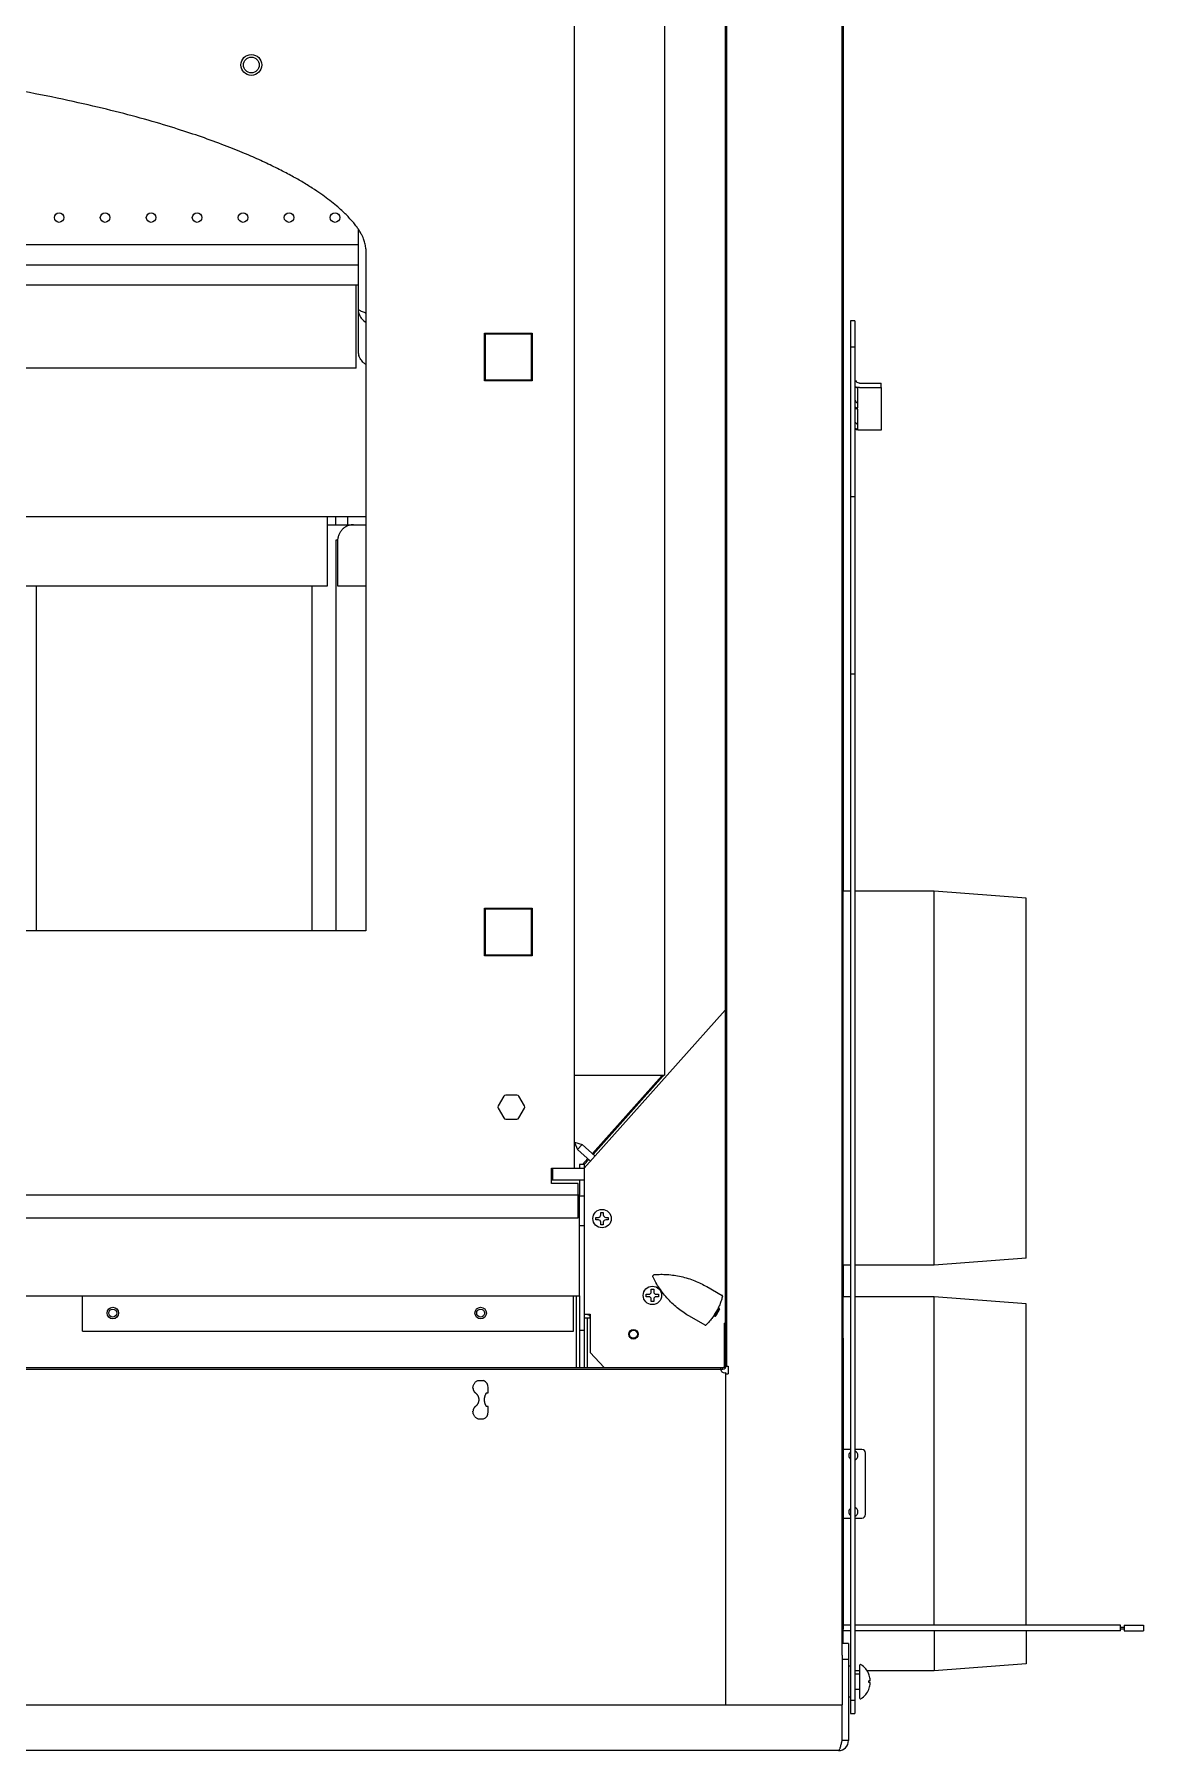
# Model space of a CAD drawing. Header units: inches. Extents: x 16 to 102.3, y 9.9 to 90.2.
# Drawn here: x 43.23 to 61.32, y 9.93 to 37.93 of the extents above; entities that cross this region are included whole.
import ezdxf

# ---------------------------------------------------------------- set-up
doc = ezdxf.new("R2010")
doc.units = ezdxf.units.IN
doc.header["$LTSCALE"] = 6.6
doc.header["$MEASUREMENT"] = 0
doc.layers.get('0').update_dxf_attribs({"linetype": 'CONTINUOUS'})

msp = doc.modelspace()

# ---------------------------------------------------------------- linework, layer by layer
at = {"color": 3, "linetype": 'CONTINUOUS'}
for p, q in [((53.507, 42.909), (53.507, 20.95)), ((56.402, 11.486), (56.402, 42.922)), ((56.427, 23.949), (56.427, 42.922)), ((52.039, 19.429), (52.039, 42.116)), ((54.518, 42.057), (54.518, 16.204)), ((48.507, 34.757), (48.507, 32.77)), ((48.632, 34.429), (48.632, 23.304)), ((48.477, 32.485), (48.477, 33.84)), ((50.568, 33.054), (51.348, 33.054)), ((50.568, 32.274), (50.568, 33.054)), ((51.348, 33.054), (51.348, 32.274)), ((56.537, 33.254), (56.537, 10.537)), ((48.477, 32.485), (24.537, 32.485)), ((51.348, 32.274), (50.568, 32.274)), ((56.656, 31.833), (56.656, 32.158)), ((56.687, 32.166), (57.037, 32.166)), ((57.037, 32.166), (57.037, 31.471)), ((56.656, 31.485), (56.656, 31.811)), ((57.037, 31.471), (56.687, 31.471)), ((24.382, 30.064), (48.632, 30.064)), ((48.01, 28.929), (48.01, 30.064)), ((48.572, 29.929), (48.632, 29.929)), ((48.173, 29.659), (48.173, 28.929)), ((25.005, 28.929), (48.01, 28.929)), ((48.173, 28.929), (48.632, 28.929)), ((50.568, 23.674), (51.348, 23.674)), ((50.568, 22.894), (50.568, 23.674)), ((51.348, 23.674), (51.348, 22.894)), ((48.632, 23.304), (38.601, 23.304)), ((51.348, 22.894), (50.568, 22.894)), ((54.494, 22.007), (52.195, 19.429)), ((52.039, 20.95), (53.498, 20.95)), ((53.486, 20.938), (52.343, 19.657)), ((53.498, 20.95), (53.498, 20.945)), ((50.883, 20.604), (50.793, 20.449)), ((51.097, 20.624), (50.918, 20.624)), ((51.221, 20.449), (51.132, 20.604)), ((50.793, 20.409), (50.883, 20.253)), ((50.918, 20.233), (51.097, 20.233)), ((51.132, 20.253), (51.221, 20.409)), ((51.663, 19.429), (52.195, 19.429)), ((51.663, 19.179), (51.663, 19.429)), ((52.271, 19.575), (52.195, 19.491)), ((52.195, 19.491), (52.195, 19.429)), ((52.1, 19.179), (51.663, 19.179)), ((52.1, 18.624), (52.1, 19.179)), ((52.195, 19.241), (52.195, 16.179)), ((38.757, 18.999), (52.12, 18.999)), ((52.12, 17.347), (52.12, 18.999)), ((38.757, 18.624), (52.1, 18.624)), ((56.427, 17.336), (56.427, 17.848)), ((20.895, 17.347), (52.12, 17.347)), ((44.015, 16.77), (44.015, 17.347)), ((52.02, 16.77), (52.02, 17.347)), ((52.195, 17.05), (52.295, 17.05)), ((52.295, 17.05), (52.295, 16.425)), ((54.483, 16.203), (54.483, 16.905)), ((44.015, 16.77), (52.02, 16.77)), ((52.295, 16.425), (52.522, 16.179)), ((18.555, 16.179), (54.459, 16.179)), ((54.507, 16.079), (54.542, 16.079)), ((54.519, 16.204), (54.542, 16.204)), ((54.542, 16.204), (54.542, 16.079)), ((56.507, 11.679), (56.507, 10.094)), ((16.612, 10.679), (56.402, 10.679)), ((56.402, 10.094), (56.402, 10.679)), ((56.342, 9.929), (16.672, 9.929))]:
    msp.add_line(p, q, dxfattribs=at)
at = {"color": 7, "linetype": 'CONTINUOUS'}
for p, q in [((56.403, 24.461), (56.403, 42.922)), ((54.494, 42.726), (54.494, 16.204)), ((24.64, 34.501), (48.507, 34.501)), ((24.862, 34.171), (48.507, 34.171)), ((24.862, 33.84), (48.507, 33.84)), ((56.612, 33.254), (56.537, 33.254)), ((56.612, 33.254), (56.612, 10.537)), ((51.333, 33.039), (50.583, 33.039)), ((50.583, 33.039), (50.583, 32.289)), ((51.333, 33.039), (51.333, 32.289)), ((56.612, 32.824), (56.537, 32.824)), ((51.333, 32.289), (50.583, 32.289)), ((56.687, 32.24), (57.037, 32.24)), ((57.037, 32.166), (57.037, 32.24)), ((56.537, 30.391), (56.612, 30.391)), ((48.14, 30.064), (48.14, 29.929)), ((48.333, 30.064), (48.333, 29.929)), ((48.01, 29.929), (48.572, 29.929)), ((48.174, 29.679), (48.145, 29.679)), ((48.145, 29.679), (48.145, 23.304)), ((43.257, 28.929), (43.257, 23.304)), ((47.757, 23.304), (47.757, 28.929)), ((56.537, 27.495), (56.612, 27.495)), ((56.421, 24.461), (56.402, 24.461)), ((56.421, 16.659), (56.421, 24.461)), ((56.537, 23.949), (56.421, 23.949)), ((57.902, 23.949), (56.612, 23.949)), ((59.402, 23.836), (57.902, 23.949)), ((57.902, 17.848), (57.902, 23.949)), ((59.402, 17.961), (59.402, 23.836)), ((51.333, 23.659), (50.583, 23.659)), ((50.583, 23.659), (50.583, 22.909)), ((51.333, 23.659), (51.333, 22.909)), ((51.333, 22.909), (50.583, 22.909)), ((53.461, 20.938), (52.329, 19.669)), ((53.461, 20.938), (53.486, 20.938)), ((53.467, 20.95), (53.467, 20.945)), ((53.498, 20.945), (53.467, 20.945)), ((52.039, 19.857), (52.162, 19.819)), ((52.039, 19.852), (52.089, 19.737)), ((52.089, 19.737), (52.162, 19.819)), ((52.301, 19.548), (52.089, 19.737)), ((52.374, 19.63), (52.162, 19.819)), ((51.678, 19.429), (51.678, 19.241)), ((52.195, 19.491), (52.12, 19.491)), ((52.12, 19.491), (52.12, 19.429)), ((52.257, 19.588), (52.17, 19.491)), ((52.195, 19.429), (52.195, 19.241)), ((51.663, 19.241), (52.195, 19.241)), ((52.12, 19.241), (52.12, 18.999)), ((52.195, 18.976), (52.12, 18.976)), ((52.195, 18.491), (52.12, 18.491)), ((52.387, 18.629), (52.427, 18.629)), ((52.387, 18.589), (52.387, 18.629)), ((52.427, 18.589), (52.387, 18.589)), ((52.467, 18.709), (52.507, 18.709)), ((52.467, 18.669), (52.467, 18.709)), ((52.467, 18.509), (52.467, 18.549)), ((52.507, 18.509), (52.467, 18.509)), ((52.507, 18.709), (52.507, 18.669)), ((52.507, 18.549), (52.507, 18.509)), ((52.547, 18.629), (52.587, 18.629)), ((52.587, 18.589), (52.547, 18.589)), ((52.587, 18.629), (52.587, 18.589)), ((59.402, 17.961), (57.902, 17.848)), ((56.537, 17.848), (56.421, 17.848)), ((57.902, 17.848), (56.612, 17.848)), ((53.209, 17.375), (53.249, 17.375)), ((53.209, 17.335), (53.209, 17.375)), ((53.289, 17.455), (53.329, 17.455)), ((53.289, 17.415), (53.289, 17.455)), ((53.329, 17.455), (53.329, 17.415)), ((53.369, 17.375), (53.409, 17.375)), ((53.409, 17.375), (53.409, 17.335)), ((54.194, 17.5), (54.447, 17.354)), ((52.072, 16.179), (52.072, 17.347)), ((52.12, 17.347), (52.12, 16.179)), ((53.249, 17.335), (53.209, 17.335)), ((53.289, 17.255), (53.289, 17.295)), ((53.329, 17.255), (53.289, 17.255)), ((53.329, 17.295), (53.329, 17.255)), ((53.409, 17.335), (53.369, 17.335)), ((54.327, 17.017), (54.399, 17.142)), ((54.403, 17.129), (54.341, 17.021)), ((54.399, 17.142), (54.383, 17.152)), ((56.421, 17.336), (56.402, 17.336)), ((56.537, 17.334), (56.421, 17.334)), ((57.902, 17.334), (56.612, 17.334)), ((59.402, 17.221), (57.902, 17.334)), ((57.902, 11.974), (57.902, 17.334)), ((59.402, 11.974), (59.402, 17.221)), ((52.291, 16.986), (52.195, 16.986)), ((52.243, 16.986), (52.243, 16.179)), ((52.291, 16.986), (52.291, 17.05)), ((54.168, 16.869), (53.914, 17.015)), ((54.327, 17.017), (54.31, 17.026)), ((54.494, 16.905), (54.483, 16.905)), ((52.195, 16.786), (52.12, 16.786)), ((56.402, 16.659), (56.426, 16.659)), ((56.426, 11.909), (56.426, 16.659)), ((54.494, 16.24), (54.483, 16.24)), ((18.555, 16.155), (54.459, 16.155)), ((50.461, 15.967), (50.554, 15.967)), ((54.422, 16.155), (54.422, 16.179)), ((54.459, 16.155), (54.459, 16.179)), ((54.507, 16.203), (54.483, 16.203)), ((54.494, 16.204), (54.518, 16.204)), ((54.507, 10.679), (54.507, 16.097)), ((50.382, 15.842), (50.382, 15.851)), ((50.601, 15.764), (50.632, 15.764)), ((50.632, 15.764), (50.632, 15.851)), ((50.382, 15.458), (50.382, 15.467)), ((50.632, 15.545), (50.601, 15.545)), ((50.632, 15.458), (50.632, 15.545)), ((50.461, 15.342), (50.554, 15.342)), ((56.537, 14.844), (56.426, 14.844)), ((56.725, 14.844), (56.612, 14.844)), ((56.785, 13.784), (56.785, 14.784)), ((56.426, 13.724), (56.537, 13.724)), ((56.612, 13.724), (56.725, 13.724)), ((56.402, 11.909), (56.426, 11.909)), ((56.537, 11.884), (56.402, 11.884)), ((56.421, 11.679), (56.421, 11.884)), ((56.537, 11.974), (56.426, 11.974)), ((60.945, 11.974), (56.612, 11.974)), ((60.945, 11.884), (56.612, 11.884)), ((57.902, 11.884), (57.902, 11.233)), ((59.402, 11.884), (59.402, 11.346)), ((60.945, 11.884), (60.945, 11.974)), ((60.945, 11.944), (61.005, 11.944)), ((60.945, 11.914), (61.005, 11.914)), ((61.005, 11.974), (61.32, 11.974)), ((61.005, 11.974), (61.005, 11.884)), ((61.005, 11.884), (61.32, 11.884)), ((61.32, 11.974), (61.32, 11.884)), ((56.507, 11.679), (56.402, 11.679)), ((56.402, 11.486), (56.402, 10.679)), ((56.507, 11.414), (56.402, 11.414)), ((56.537, 11.309), (56.507, 11.309)), ((56.687, 11.233), (56.612, 11.233)), ((56.687, 11.319), (56.687, 10.789)), ((57.902, 11.233), (56.809, 11.233)), ((59.402, 11.346), (57.902, 11.233)), ((56.687, 11.179), (56.612, 11.179)), ((56.687, 10.929), (56.612, 10.929)), ((56.837, 11.178), (56.838, 11.179)), ((56.859, 11.069), (56.837, 11.069)), ((56.859, 11.039), (56.837, 11.039)), ((56.838, 10.929), (56.837, 10.929)), ((56.537, 10.799), (56.507, 10.799)), ((56.537, 10.754), (56.612, 10.754)), ((56.537, 10.537), (56.612, 10.537)), ((56.507, 10.094), (56.402, 10.094))]:
    msp.add_line(p, q, dxfattribs=at)
for centre, radius in [((46.767, 37.429), 0.17), ((43.632, 34.939), 0.078), ((44.382, 34.939), 0.078), ((45.132, 34.939), 0.078), ((45.882, 34.939), 0.078), ((46.632, 34.939), 0.078), ((47.382, 34.939), 0.078), ((48.132, 34.939), 0.078), ((52.487, 18.609), 0.15), ((53.309, 17.355), 0.15), ((44.507, 17.068), 0.065), ((50.507, 17.068), 0.065), ((52.999, 16.722), 0.065)]:
    msp.add_circle(centre, radius, dxfattribs=at)
at = {"color": 3, "linetype": 'CONTINUOUS'}
for centre, radius in [((46.767, 37.429), 0.129), ((44.507, 17.068), 0.094), ((50.507, 17.068), 0.094), ((52.999, 16.722), 0.078)]:
    msp.add_circle(centre, radius, dxfattribs=at)
for centre, radius, start, end in [((50.828, 20.429), 0.04, 150, 210), ((50.918, 20.584), 0.04, 90, 150), ((51.097, 20.584), 0.04, 30, 90), ((51.187, 20.429), 0.04, 330, 30), ((50.918, 20.273), 0.04, 210, 270), ((51.097, 20.273), 0.04, 270, 330), ((52.291, 17.13), 0.096, 237.627, 270), ((54.459, 16.203), 0.024, 270, 360), ((56.342, 10.094), 0.165, 270, 360)]:
    msp.add_arc(centre, radius, start, end, dxfattribs=at)
at = {"color": 7, "linetype": 'CONTINUOUS'}
for centre, radius, start, end in [((52.427, 18.669), 0.04, 270, 360), ((52.427, 18.549), 0.04, 0, 90), ((52.547, 18.669), 0.04, 180, 270), ((52.547, 18.549), 0.04, 90, 180), ((53.249, 17.415), 0.04, 270, 360), ((53.369, 17.415), 0.04, 180, 270), ((53.249, 17.295), 0.04, 0, 90), ((53.369, 17.295), 0.04, 90, 180), ((50.507, 15.851), 0.125, 0, 67.9757), ((54.487, 16.158), 0.065, 204.9022, 288.5052), ((54.459, 16.203), 0.048, 270, 360), ((50.507, 15.458), 0.125, 292.0243, 360), ((56.725, 14.784), 0.06, 0, 90), ((56.585, 14.744), 0.075, 129.5871, 230.4129), ((56.585, 14.744), 0.075, 291.4665, 68.5335), ((56.585, 13.824), 0.075, 129.5871, 230.4129), ((56.585, 13.824), 0.075, 291.4665, 68.5335), ((56.725, 13.784), 0.06, 270, 360), ((56.702, 11.319), 0.015, 57.3723, 180), ((56.533, 11.054), 0.33, 22.2832, 57.3723), ((56.533, 11.054), 0.33, 302.6277, 337.7168), ((56.533, 11.054), 0.329, 7.8569, 22.2515), ((56.533, 11.054), 0.329, 337.7485, 352.1431), ((56.702, 10.789), 0.015, 180, 302.6277)]:
    msp.add_arc(centre, radius, start, end, dxfattribs=at)
at = {"color": 3, "linetype": 'CONTINUOUS'}
for points in [[(48.632, 34.429), (48.632, 34.441), (48.631, 34.466), (48.626, 34.501), (48.614, 34.548), (48.604, 34.576), (48.589, 34.613), (48.57, 34.654), (48.537, 34.713), (48.51, 34.755), (48.473, 34.806), (48.427, 34.864), (48.358, 34.942), (48.299, 35.001), (48.225, 35.071), (48.132, 35.152), (48.016, 35.244), (47.907, 35.322), (47.765, 35.418), (47.587, 35.528), (47.419, 35.623), (47.195, 35.741), (46.954, 35.856), (46.698, 35.97), (46.386, 36.097), (45.997, 36.241), (45.631, 36.364), (45.163, 36.507), (44.621, 36.654), (44.052, 36.793), (43.33, 36.946), (42.604, 37.079), (41.732, 37.212), (40.915, 37.315), (40.01, 37.407), (39.063, 37.478), (38.076, 37.528), (37.106, 37.553), (36.103, 37.556), (35.107, 37.534), (34.08, 37.486), (33.068, 37.413), (32.11, 37.316), (31.282, 37.212), (30.397, 37.076), (29.668, 36.942), (29.028, 36.807), (28.491, 36.679), (27.989, 36.546), (27.501, 36.401), (27.117, 36.275), (26.739, 36.139), (26.405, 36.007), (26.131, 35.888), (25.9, 35.78), (25.646, 35.651), (25.453, 35.542), (25.287, 35.441), (25.159, 35.358), (24.993, 35.24), (24.877, 35.147), (24.779, 35.062), (24.707, 34.993), (24.632, 34.916), (24.552, 34.821), (24.501, 34.75), (24.462, 34.686), (24.44, 34.646), (24.407, 34.571), (24.391, 34.512), (24.384, 34.467), (24.382, 34.441), (24.382, 34.429)], [(56.612, 32.186), (56.627, 32.177), (56.642, 32.172), (56.659, 32.168)], [(56.64, 32.162), (56.63, 32.166), (56.621, 32.17), (56.612, 32.175)], [(56.656, 32.158), (56.651, 32.159), (56.645, 32.161), (56.64, 32.162)], [(56.612, 31.85), (56.625, 31.842), (56.64, 31.836), (56.656, 31.833)], [(56.648, 31.813), (56.635, 31.816), (56.623, 31.821), (56.612, 31.828)], [(56.656, 31.811), (56.653, 31.811), (56.65, 31.812), (56.648, 31.813)], [(56.656, 31.485), (56.64, 31.489), (56.625, 31.494), (56.612, 31.502)], [(56.625, 31.484), (56.621, 31.486), (56.616, 31.489), (56.612, 31.491)], [(56.652, 31.475), (56.643, 31.477), (56.634, 31.48), (56.625, 31.484)], [(56.659, 31.474), (56.656, 31.474), (56.654, 31.475), (56.652, 31.475)], [(53.5, 20.946), (53.499, 20.945), (53.498, 20.945), (53.498, 20.945)], [(54.423, 16.153), (54.423, 16.15), (54.423, 16.148), (54.424, 16.146)], [(56.399, 10.08), (56.4, 10.084), (56.401, 10.089), (56.402, 10.094)], [(56.397, 10.069), (56.397, 10.072), (56.398, 10.076), (56.399, 10.08)]]:
    msp.add_open_spline(points, degree=3, dxfattribs=at)
for points, knots in [([(48.507, 33.458), (48.507, 33.45), (48.525, 33.429), (48.565, 33.41), (48.604, 33.395), (48.628, 33.386), (48.632, 33.385)], [0, 0, 0, 0, 0.176123, 0.479373, 0.918574, 1, 1, 1, 1]), ([(48.507, 33.458), (48.507, 33.43), (48.517, 33.373), (48.556, 33.297), (48.601, 33.254), (48.628, 33.236), (48.631, 33.233)], [0, 0, 0, 0, 0.316847, 0.633348, 0.952196, 1, 1, 1, 1]), ([(48.507, 32.77), (48.507, 32.763), (48.508, 32.734), (48.514, 32.706), (48.521, 32.685)], [0, 0, 0, 0, 0.250374, 1, 1, 1, 1]), ([(48.588, 32.58), (48.578, 32.59), (48.562, 32.609), (48.542, 32.638), (48.531, 32.662), (48.523, 32.675), (48.522, 32.684), (48.521, 32.685)], [0, 0, 0, 0, 0.329509, 0.606383, 0.818363, 0.95234, 1, 1, 1, 1]), ([(48.632, 32.544), (48.63, 32.545), (48.622, 32.551), (48.607, 32.562), (48.594, 32.574), (48.588, 32.58)], [0, 0, 0, 0, 0.100652, 0.542051, 1, 1, 1, 1]), ([(56.687, 32.166), (56.684, 32.166), (56.678, 32.166), (56.668, 32.167), (56.662, 32.168), (56.659, 32.168)], [0, 0, 0, 0, 0.333388, 0.666734, 1, 1, 1, 1]), ([(56.687, 31.471), (56.684, 31.471), (56.678, 31.471), (56.668, 31.472), (56.662, 31.473), (56.659, 31.474)], [0, 0, 0, 0, 0.333388, 0.666734, 1, 1, 1, 1]), ([(48.358, 29.917), (48.35, 29.915), (48.334, 29.909), (48.31, 29.897), (48.288, 29.884), (48.268, 29.868), (48.249, 29.85), (48.232, 29.83), (48.216, 29.809), (48.203, 29.786), (48.192, 29.762), (48.184, 29.737), (48.177, 29.712), (48.174, 29.685), (48.173, 29.668), (48.173, 29.659)], [0, 0, 0, 0, 0.075648, 0.151484, 0.227388, 0.303725, 0.380195, 0.456925, 0.534034, 0.611188, 0.688709, 0.766412, 0.844104, 0.92209, 1, 1, 1, 1]), ([(48.434, 29.929), (48.425, 29.929), (48.408, 29.928), (48.383, 29.924), (48.366, 29.92), (48.358, 29.917)], [0, 0, 0, 0, 0.332952, 0.66667, 1, 1, 1, 1]), ([(53.486, 20.938), (53.488, 20.939), (53.49, 20.941), (53.493, 20.942), (53.494, 20.943)], [0, 0, 0, 0, 0.534214, 1, 1, 1, 1]), ([(53.507, 20.95), (53.507, 20.95), (53.507, 20.949), (53.506, 20.949), (53.504, 20.948), (53.502, 20.947), (53.5, 20.946), (53.5, 20.946)], [0, 0, 0, 0, 0.047874, 0.194407, 0.446424, 0.814923, 1, 1, 1, 1]), ([(54.424, 16.146), (54.424, 16.143), (54.425, 16.138), (54.427, 16.133), (54.428, 16.131)], [0, 0, 0, 0, 0.489891, 1, 1, 1, 1]), ([(56.342, 9.929), (56.344, 9.929), (56.346, 9.929), (56.35, 9.932), (56.354, 9.936), (56.359, 9.944), (56.366, 9.958), (56.373, 9.978), (56.38, 10.003), (56.385, 10.021), (56.387, 10.031)], [0, 0, 0, 0, 0.033437, 0.072169, 0.119538, 0.177218, 0.32546, 0.515901, 0.743583, 1, 1, 1, 1]), ([(56.387, 10.031), (56.39, 10.041), (56.393, 10.054), (56.396, 10.066), (56.397, 10.069)], [0, 0, 0, 0, 0.812631, 1, 1, 1, 1])]:
    msp.add_open_spline(points, degree=3, knots=knots, dxfattribs=at)
at = {"color": 7, "linetype": 'CONTINUOUS'}
for points in [[(56.62, 32.281), (56.625, 32.271), (56.633, 32.262), (56.642, 32.255)], [(56.642, 32.255), (56.651, 32.248), (56.662, 32.243), (56.673, 32.241)], [(54.369, 17.125), (54.356, 17.1), (54.342, 17.075), (54.327, 17.051)], [(54.37, 17.127), (54.37, 17.126), (54.369, 17.126), (54.369, 17.125)], [(54.369, 17.125), (54.369, 17.126), (54.37, 17.126), (54.37, 17.127)], [(54.327, 17.051), (54.326, 17.051), (54.326, 17.05), (54.326, 17.05)], [(54.326, 17.05), (54.326, 17.05), (54.326, 17.051), (54.327, 17.051)], [(54.422, 16.15), (54.422, 16.149), (54.422, 16.149), (54.422, 16.148)], [(56.86, 11.093), (56.859, 11.095), (56.859, 11.097), (56.859, 11.099)], [(56.859, 11.069), (56.859, 11.069), (56.859, 11.069), (56.859, 11.069)], [(56.859, 11.038), (56.859, 11.039), (56.859, 11.039), (56.859, 11.039)], [(56.859, 11.009), (56.859, 11.011), (56.859, 11.013), (56.86, 11.014)]]:
    msp.add_open_spline(points, degree=3, dxfattribs=at)
for points, knots in [([(56.687, 32.24), (56.686, 32.24), (56.683, 32.24), (56.678, 32.24), (56.675, 32.241), (56.673, 32.241)], [0, 0, 0, 0, 0.333388, 0.666734, 1, 1, 1, 1]), ([(56.614, 31.962), (56.616, 31.952), (56.624, 31.935), (56.64, 31.918), (56.652, 31.912), (56.655, 31.91)], [0, 0, 0, 0, 0.415324, 0.832868, 1, 1, 1, 1]), ([(56.655, 31.563), (56.652, 31.565), (56.64, 31.571), (56.627, 31.584), (56.621, 31.596), (56.619, 31.6)], [0, 0, 0, 0, 0.214728, 0.751181, 1, 1, 1, 1]), ([(53.461, 20.938), (53.462, 20.939), (53.463, 20.941), (53.464, 20.942), (53.465, 20.943)], [0, 0, 0, 0, 0.533999, 1, 1, 1, 1]), ([(53.465, 20.943), (53.465, 20.943), (53.466, 20.944), (53.467, 20.945), (53.467, 20.945)], [0, 0, 0, 0, 0.991135, 1, 1, 1, 1]), ([(53.318, 17.653), (53.316, 17.658), (53.314, 17.668), (53.319, 17.682), (53.328, 17.692), (53.338, 17.696), (53.343, 17.696)], [0, 0, 0, 0, 0.25, 0.5, 0.75, 1, 1, 1, 1]), ([(53.914, 17.015), (53.885, 17.032), (53.825, 17.069), (53.734, 17.135), (53.646, 17.211), (53.563, 17.293), (53.487, 17.382), (53.421, 17.473), (53.364, 17.565), (53.332, 17.624), (53.318, 17.653)], [0, 0, 0, 0, 0.125, 0.25, 0.375, 0.5, 0.625, 0.75, 0.875, 1, 1, 1, 1]), ([(53.343, 17.696), (53.375, 17.698), (53.442, 17.701), (53.55, 17.698), (53.663, 17.686), (53.777, 17.665), (53.89, 17.634), (53.999, 17.596), (54.102, 17.551), (54.164, 17.517), (54.194, 17.5)], [0, 0, 0, 0, 0.125, 0.25, 0.375, 0.5, 0.625, 0.75, 0.875, 1, 1, 1, 1]), ([(54.327, 17.051), (54.328, 17.053), (54.332, 17.06), (54.339, 17.072), (54.349, 17.088), (54.358, 17.105), (54.365, 17.117), (54.369, 17.124), (54.369, 17.125)], [0, 0, 0, 0, 0.066836, 0.282419, 0.506821, 0.730955, 0.945738, 1, 1, 1, 1]), ([(54.452, 17.342), (54.446, 17.32), (54.433, 17.273), (54.406, 17.201), (54.383, 17.152), (54.37, 17.127)], [0, 0, 0, 0, 0.294702, 0.635443, 1, 1, 1, 1]), ([(54.403, 17.129), (54.402, 17.13), (54.402, 17.133), (54.4, 17.138), (54.4, 17.141), (54.399, 17.142)], [0, 0, 0, 0, 0.328094, 0.661459, 1, 1, 1, 1]), ([(54.452, 17.343), (54.452, 17.344), (54.453, 17.346), (54.452, 17.349), (54.45, 17.352), (54.448, 17.354), (54.447, 17.354)], [0, 0, 0, 0, 0.250892, 0.502416, 0.751892, 1, 1, 1, 1]), ([(54.452, 17.342), (54.452, 17.342), (54.452, 17.342), (54.452, 17.343), (54.452, 17.343), (54.452, 17.343)], [0, 0, 0, 0, 0.349639, 0.683149, 1, 1, 1, 1]), ([(54.168, 16.869), (54.169, 16.868), (54.171, 16.868), (54.174, 16.868), (54.177, 16.868), (54.179, 16.87), (54.18, 16.87)], [0, 0, 0, 0, 0.248411, 0.497966, 0.749039, 1, 1, 1, 1]), ([(54.181, 16.871), (54.181, 16.871), (54.18, 16.871), (54.18, 16.871), (54.18, 16.871), (54.18, 16.87)], [0, 0, 0, 0, 0.349639, 0.683148, 1, 1, 1, 1]), ([(54.326, 17.05), (54.311, 17.026), (54.28, 16.982), (54.231, 16.923), (54.197, 16.887), (54.181, 16.871)], [0, 0, 0, 0, 0.364561, 0.705296, 1, 1, 1, 1]), ([(54.31, 17.026), (54.311, 17.027), (54.314, 17.033), (54.32, 17.04), (54.324, 17.047), (54.326, 17.05)], [0, 0, 0, 0, 0.136674, 0.658125, 1, 1, 1, 1]), ([(54.327, 17.017), (54.328, 17.017), (54.331, 17.018), (54.336, 17.019), (54.339, 17.02), (54.341, 17.021)], [0, 0, 0, 0, 0.338366, 0.671732, 1, 1, 1, 1]), ([(50.382, 15.851), (50.382, 15.858), (50.384, 15.873), (50.389, 15.893), (50.398, 15.913), (50.41, 15.93), (50.424, 15.946), (50.441, 15.958), (50.454, 15.965), (50.461, 15.967)], [0, 0, 0, 0, 0.142904, 0.285801, 0.428683, 0.571545, 0.714386, 0.857203, 1, 1, 1, 1]), ([(54.423, 16.152), (54.423, 16.152), (54.422, 16.152), (54.422, 16.151), (54.422, 16.15)], [0, 0, 0, 0, 0.064125, 1, 1, 1, 1]), ([(54.422, 16.148), (54.422, 16.147), (54.422, 16.145), (54.423, 16.142), (54.424, 16.138), (54.425, 16.134), (54.427, 16.132), (54.428, 16.131)], [0, 0, 0, 0, 0.154469, 0.331426, 0.531714, 0.75442, 1, 1, 1, 1]), ([(50.382, 15.842), (50.382, 15.842), (50.382, 15.841), (50.382, 15.841), (50.382, 15.841)], [0, 0, 0, 0, 0.888289, 1, 1, 1, 1]), ([(50.382, 15.841), (50.382, 15.84), (50.383, 15.839), (50.383, 15.838), (50.383, 15.836), (50.383, 15.835), (50.383, 15.833), (50.383, 15.832), (50.383, 15.83), (50.384, 15.828), (50.384, 15.826), (50.384, 15.824), (50.385, 15.822), (50.385, 15.82), (50.386, 15.817), (50.387, 15.814), (50.388, 15.811), (50.389, 15.808), (50.39, 15.804), (50.392, 15.801), (50.394, 15.797), (50.397, 15.793), (50.4, 15.788), (50.403, 15.783), (50.407, 15.779), (50.41, 15.776), (50.412, 15.774), (50.413, 15.773)], [0, 0, 0, 0, 0.018151, 0.038442, 0.057779, 0.076841, 0.096474, 0.117042, 0.138886, 0.162322, 0.187648, 0.215145, 0.245078, 0.277693, 0.313238, 0.351998, 0.394165, 0.439889, 0.489337, 0.542698, 0.600356, 0.663559, 0.733832, 0.812813, 0.9023, 0.951571, 1, 1, 1, 1]), ([(50.413, 15.773), (50.413, 15.773), (50.414, 15.772), (50.416, 15.77), (50.419, 15.768), (50.42, 15.767)], [0, 0, 0, 0, 0.03554, 0.501153, 1, 1, 1, 1]), ([(50.42, 15.767), (50.421, 15.766), (50.424, 15.764), (50.428, 15.761), (50.432, 15.757), (50.436, 15.753), (50.44, 15.749), (50.445, 15.743), (50.45, 15.737), (50.454, 15.731), (50.457, 15.725), (50.46, 15.72), (50.463, 15.714), (50.466, 15.707), (50.469, 15.7), (50.471, 15.692), (50.473, 15.683), (50.475, 15.674), (50.476, 15.664), (50.476, 15.654), (50.476, 15.645), (50.475, 15.635), (50.473, 15.626), (50.471, 15.617), (50.469, 15.609), (50.466, 15.602), (50.463, 15.596), (50.46, 15.59), (50.457, 15.584), (50.454, 15.579), (50.451, 15.574), (50.447, 15.569), (50.444, 15.565), (50.44, 15.56), (50.436, 15.556), (50.432, 15.552), (50.429, 15.55), (50.428, 15.549)], [0, 0, 0, 0, 0.019943, 0.040768, 0.062487, 0.084917, 0.107831, 0.131012, 0.177641, 0.201215, 0.225405, 0.250673, 0.277384, 0.305909, 0.336684, 0.370045, 0.405758, 0.4434, 0.482215, 0.521452, 0.560647, 0.599338, 0.636783, 0.672237, 0.705309, 0.735801, 0.764072, 0.790579, 0.815691, 0.839772, 0.863279, 0.886614, 0.909874, 0.933041, 0.955932, 0.978325, 1, 1, 1, 1]), ([(50.593, 15.56), (50.591, 15.563), (50.589, 15.569), (50.585, 15.577), (50.581, 15.586), (50.578, 15.596), (50.576, 15.605), (50.574, 15.613), (50.573, 15.62), (50.572, 15.624), (50.571, 15.629), (50.571, 15.634), (50.57, 15.639), (50.57, 15.646), (50.57, 15.655), (50.57, 15.663), (50.57, 15.67), (50.571, 15.675), (50.571, 15.68), (50.572, 15.685), (50.573, 15.69), (50.574, 15.696), (50.576, 15.704), (50.578, 15.714), (50.581, 15.723), (50.585, 15.732), (50.589, 15.741), (50.591, 15.746), (50.593, 15.749)], [0, 0, 0, 0, 0.04694, 0.095474, 0.14487, 0.194793, 0.244954, 0.294836, 0.319539, 0.344232, 0.369124, 0.394422, 0.420274, 0.446585, 0.49996, 0.553331, 0.579627, 0.605449, 0.630699, 0.655532, 0.680167, 0.704823, 0.75467, 0.804861, 0.854856, 0.904343, 0.952971, 1, 1, 1, 1]), ([(50.593, 15.749), (50.594, 15.752), (50.597, 15.757), (50.6, 15.762), (50.601, 15.764)], [0, 0, 0, 0, 0.512582, 1, 1, 1, 1]), ([(50.42, 15.542), (50.419, 15.541), (50.416, 15.539), (50.413, 15.536), (50.41, 15.534), (50.406, 15.53), (50.403, 15.526), (50.399, 15.52), (50.396, 15.516), (50.393, 15.511), (50.391, 15.507), (50.39, 15.504), (50.388, 15.5), (50.387, 15.497), (50.386, 15.493), (50.385, 15.49), (50.385, 15.488), (50.384, 15.485), (50.384, 15.483), (50.383, 15.481), (50.383, 15.478), (50.383, 15.476), (50.383, 15.475), (50.383, 15.473), (50.383, 15.471), (50.382, 15.469), (50.382, 15.468), (50.382, 15.467)], [0, 0, 0, 0, 0.055125, 0.106534, 0.154403, 0.19908, 0.280116, 0.351548, 0.415051, 0.472145, 0.524261, 0.572398, 0.616925, 0.658088, 0.69612, 0.731243, 0.763699, 0.793743, 0.821623, 0.847596, 0.871921, 0.894829, 0.916566, 0.937411, 0.957695, 0.978208, 1, 1, 1, 1]), ([(50.461, 15.342), (50.454, 15.345), (50.441, 15.351), (50.424, 15.364), (50.41, 15.379), (50.398, 15.397), (50.389, 15.416), (50.384, 15.437), (50.382, 15.451), (50.382, 15.458)], [0, 0, 0, 0, 0.142797, 0.285614, 0.428455, 0.571317, 0.714199, 0.857096, 1, 1, 1, 1]), ([(50.428, 15.549), (50.427, 15.547), (50.424, 15.545), (50.421, 15.543), (50.42, 15.542)], [0, 0, 0, 0, 0.510839, 1, 1, 1, 1]), ([(50.601, 15.545), (50.6, 15.548), (50.597, 15.553), (50.594, 15.558), (50.593, 15.56)], [0, 0, 0, 0, 0.487453, 1, 1, 1, 1]), ([(56.838, 11.054), (56.838, 11.056), (56.838, 11.061), (56.838, 11.066), (56.837, 11.069)], [0, 0, 0, 0, 0.499129, 1, 1, 1, 1]), ([(56.837, 11.039), (56.838, 11.041), (56.838, 11.046), (56.838, 11.051), (56.838, 11.054)], [0, 0, 0, 0, 0.500916, 1, 1, 1, 1]), ([(56.859, 11.069), (56.859, 11.069), (56.86, 11.07), (56.86, 11.072), (56.86, 11.074), (56.86, 11.077), (56.86, 11.081), (56.86, 11.084), (56.86, 11.088), (56.86, 11.091), (56.86, 11.093)], [0, 0, 0, 0, 0.050264, 0.123683, 0.220574, 0.337683, 0.471971, 0.623747, 0.797048, 1, 1, 1, 1]), ([(56.86, 11.014), (56.86, 11.016), (56.86, 11.019), (56.86, 11.023), (56.86, 11.027), (56.86, 11.03), (56.86, 11.033), (56.86, 11.035), (56.86, 11.037), (56.859, 11.038), (56.859, 11.038)], [0, 0, 0, 0, 0.203708, 0.377077, 0.529051, 0.663508, 0.780674, 0.877325, 0.950362, 1, 1, 1, 1])]:
    msp.add_open_spline(points, degree=3, knots=knots, dxfattribs=at)

doc.saveas('drawing.dxf')
